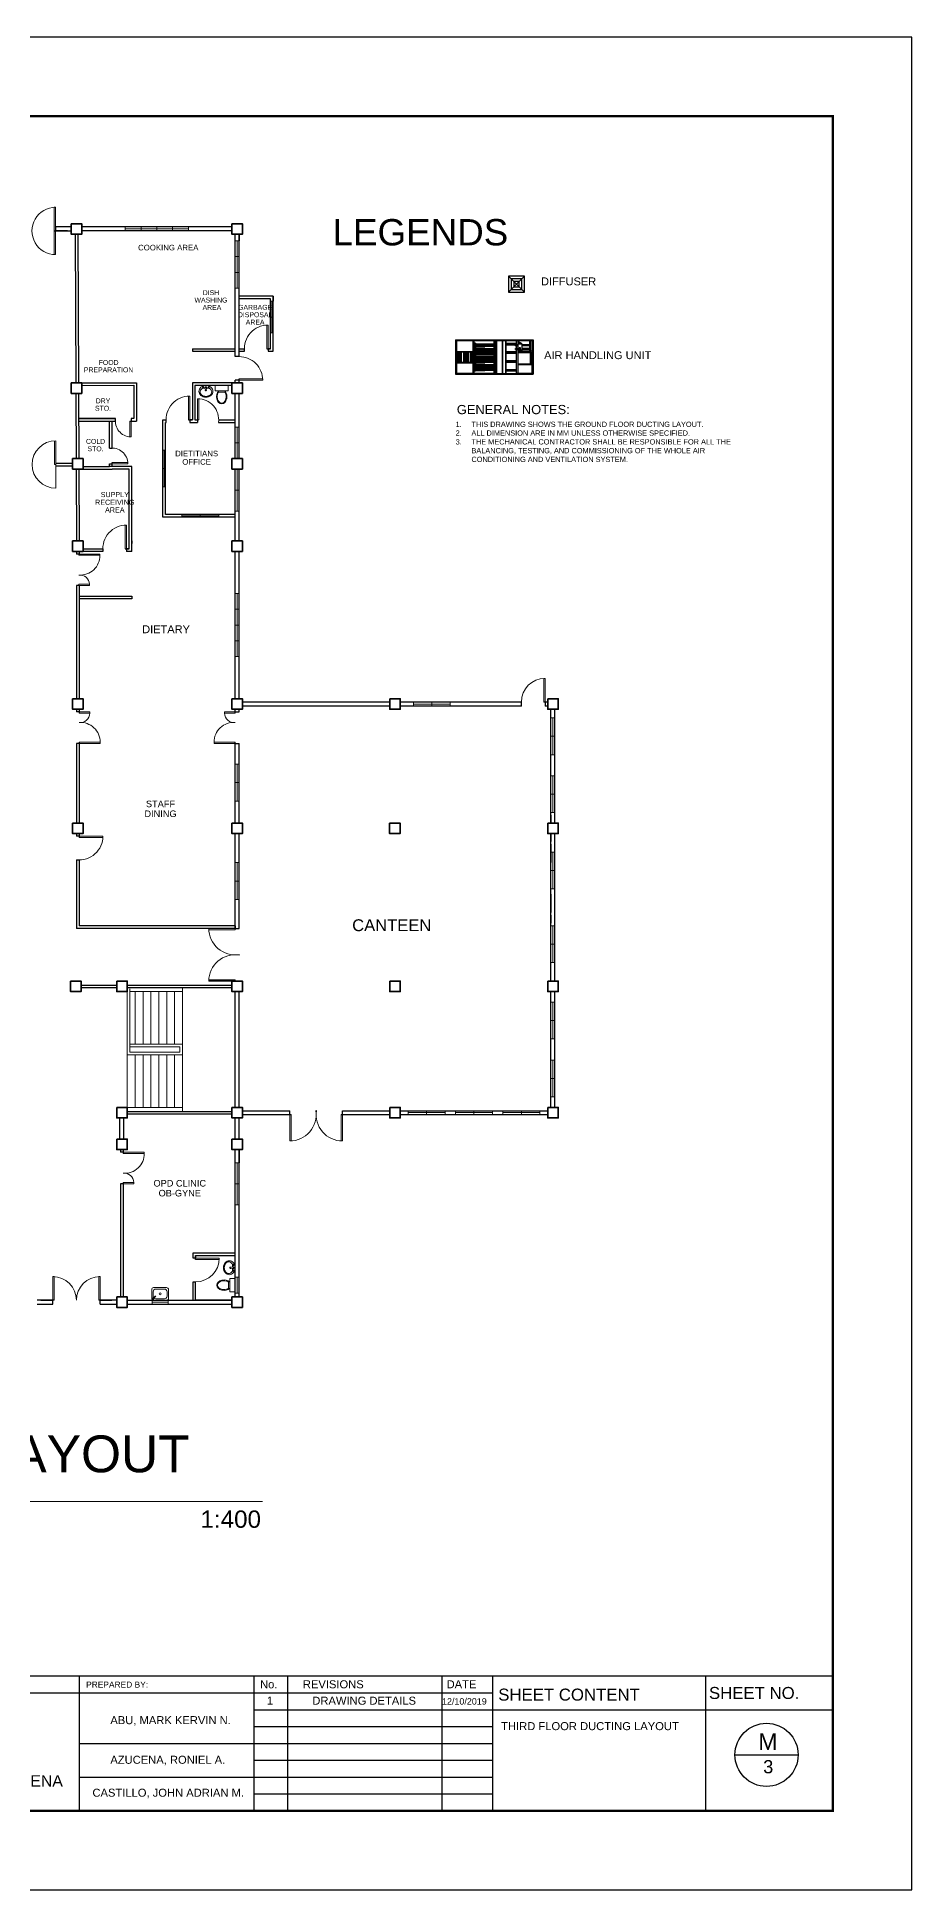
# Model space of a CAD drawing. Header units: millimetres. Extents: x 3 to 421, y 1 to 337.
# Drawn here: x 158.7 to 191.9, y 90.4 to 160.8 of the extents above; entities that cross this region are included whole.
import ezdxf

# ---------------------------------------------------------------- set-up
doc = ezdxf.new("R2010")
doc.units = ezdxf.units.MM
doc.header["$MEASUREMENT"] = 0
for name, color, linetype in [('.1', 1, 'Continuous'), ('diffuser', 7, 'Continuous'), ('EQP', 1, 'Continuous'), ('label', 7, 'Continuous'), ('Legends', 7, 'Continuous'), ('template', 7, 'Continuous')]:
    doc.layers.add(name, color=color, linetype=linetype)
doc.styles.add('arial', font='arial.ttf')
doc.styles.get("Standard").update_dxf_attribs({"font": 'arial.ttf'})
doc.styles.add('SWISSLT175', font='swissl.ttf', dxfattribs={"height": 0.175})

# ---------------------------------------------------------------- blocks, each defined once
blk = doc.blocks.new('AC-S-12')
at = {"layer": 'diffuser'}
for p, q in [((-0.15, 0.15), (0.15, -0.15)), ((0.15, 0.15), (-0.15, -0.15)), ((-0.15, 0.15), (-0.15, -0.15)), ((0.15, 0.15), (-0.15, 0.15)), ((-0.1, 0.1), (-0.1, -0.1)), ((0.1, 0.1), (-0.1, 0.1)), ((-0.05, 0.05), (-0.05, -0.05)), ((0.05, 0.05), (-0.05, 0.05)), ((0.05, -0.05), (0.05, 0.05)), ((0.1, -0.1), (0.1, 0.1)), ((0.15, -0.15), (0.15, 0.15)), ((-0.15, -0.15), (0.15, -0.15)), ((-0.1, -0.1), (0.1, -0.1)), ((-0.05, -0.05), (0.05, -0.05))]:
    blk.add_line(p, q, dxfattribs=at)
for points in [[(-0.358, 0.358, 0, 0.0447, 0), (-0.295, 0.295, 0, 0, 0), (-0.15, 0.15, 0, 0, 0)], [(0.358, 0.358, 0, 0.0447, 0), (0.295, 0.295, 0, 0, 0), (0.15, 0.15, 0, 0, 0)], [(-0.358, -0.358, 0, 0.0447, 0), (-0.295, -0.295, 0, 0, 0), (-0.15, -0.15, 0, 0, 0)], [(0.358, -0.358, 0, 0.0447, 0), (0.295, -0.295, 0, 0, 0), (0.15, -0.15, 0, 0, 0)]]:
    blk.add_lwpolyline(points, format="xyseb", dxfattribs=at)
blk = doc.blocks.new('fcu')
at = {"layer": 'diffuser', "color": 7, "xscale": 2.052644456280903, "yscale": 2.052644456280903, "zscale": 2.052644456280903}
blk.add_blockref('AC-S-12', (0, 0), dxfattribs=at)

msp = doc.modelspace()

# ---------------------------------------------------------------- hatches: boundary and pattern name
at = {"layer": 'EQP'}
for points in [[(177.29, 148.803), (176.982, 148.803), (176.982, 148.823), (177.29, 148.823)], [(177.499, 148.774), (177.499, 148.336), (177.472, 148.336), (177.472, 148.774)]]:
    msp.add_hatch(color=256, dxfattribs=at).paths.add_polyline_path(points)

# ---------------------------------------------------------------- linework, layer by layer
at = {"layer": '.1', "color": 0}
msp.add_line((191.938, 160.768), (92.663, 160.768), dxfattribs=at)
at = {"color": 8, "lineweight": 13}
for p, q in [((159.404, 154.304), (159.354, 154.304)), ((159.354, 154.304), (159.354, 153.404)), ((159.404, 153.404), (159.404, 154.304)), ((159.354, 153.404), (159.404, 153.404)), ((159.354, 152.503), (159.354, 153.403)), ((159.354, 153.403), (159.404, 153.403)), ((159.404, 153.453), (159.404, 153.354)), ((159.404, 153.403), (159.404, 152.503)), ((159.404, 153.354), (159.404, 152.504)), ((159.404, 152.503), (159.354, 152.503)), ((167.474, 149.828), (167.424, 149.828)), ((167.424, 149.828), (167.424, 148.928)), ((167.474, 148.928), (167.474, 149.828)), ((164.499, 147.128), (164.449, 147.128)), ((164.449, 147.128), (164.449, 146.228)), ((164.499, 146.228), (164.499, 147.128)), ((167.274, 147.778), (166.374, 147.778)), ((166.374, 147.728), (167.274, 147.728)), ((167.274, 147.728), (167.274, 147.778)), ((164.799, 146.228), (164.799, 147.028)), ((164.799, 147.028), (164.849, 147.028)), ((164.849, 147.028), (164.849, 146.228)), ((162.274, 146.178), (162.224, 146.178)), ((162.224, 145.578), (162.224, 146.178)), ((162.274, 146.178), (162.274, 145.578)), ((164.849, 146.228), (164.799, 146.228)), ((159.361, 144.529), (159.361, 145.429)), ((159.411, 145.429), (159.411, 144.529)), ((162.274, 145.578), (162.224, 145.578)), ((159.411, 144.529), (159.361, 144.529)), ((159.411, 144.479), (159.411, 144.579)), ((159.411, 144.529), (159.411, 143.629)), ((162.149, 144.603), (161.549, 144.603)), ((161.549, 144.553), (162.149, 144.553)), ((162.149, 144.553), (162.149, 144.603)), ((162.099, 142.228), (162.049, 142.228)), ((162.049, 142.228), (162.049, 141.328)), ((162.099, 141.328), (162.099, 142.228)), ((162.099, 141.328), (162.049, 141.328)), ((160.299, 140.33), (160.299, 140.328)), ((177.999, 136.403), (177.949, 136.403)), ((177.949, 136.403), (177.949, 135.503)), ((177.999, 135.503), (177.999, 136.403)), ((160.299, 130.405), (161.199, 130.405)), ((161.199, 130.355), (160.299, 130.355)), ((161.199, 130.405), (161.199, 130.355)), ((168.299, 119.828), (168.299, 118.828)), ((168.349, 118.828), (168.349, 119.828)), ((170.249, 118.828), (170.249, 119.828)), ((170.299, 119.828), (170.299, 118.828)), ((168.299, 118.828), (168.349, 118.828)), ((170.299, 118.828), (170.249, 118.828)), ((164.724, 114.376), (165.624, 114.376)), ((165.624, 114.326), (164.724, 114.326)), ((165.624, 114.376), (165.624, 114.326)), ((159.293, 112.776), (159.293, 113.676)), ((159.293, 113.676), (159.343, 113.676)), ((159.343, 113.676), (159.343, 112.776)), ((161.093, 113.676), (161.043, 113.676)), ((161.043, 113.676), (161.043, 112.776)), ((161.093, 112.776), (161.093, 113.676)), ((159.343, 112.776), (159.293, 112.776)), ((161.093, 112.776), (161.043, 112.776))]:
    msp.add_line(p, q, dxfattribs=at)
at = {"color": 8, "lineweight": 25}
for p, q in [((159.854, 153.553), (159.404, 153.553)), ((159.999, 153.553), (159.404, 153.553)), ((159.404, 153.553), (159.404, 153.403)), ((166.099, 153.553), (160.399, 153.553)), ((159.354, 153.403), (159.999, 153.403)), ((159.854, 153.403), (159.404, 153.403)), ((160.149, 153.278), (160.173, 147.628)), ((160.249, 153.279), (160.273, 147.628)), ((166.099, 153.403), (160.399, 153.403)), ((166.224, 148.628), (166.224, 153.278)), ((166.374, 148.628), (166.374, 153.278)), ((166.374, 153.278), (166.374, 153.028)), ((167.674, 150.928), (166.374, 150.928)), ((167.574, 150.828), (166.374, 150.828)), ((167.574, 148.928), (167.574, 150.828)), ((167.674, 148.828), (167.674, 150.928)), ((164.599, 148.928), (166.224, 148.928)), ((164.599, 148.928), (164.599, 148.829)), ((164.599, 148.829), (166.224, 148.828)), ((166.374, 148.628), (166.224, 148.628)), ((166.374, 148.928), (166.574, 148.928)), ((166.374, 148.828), (166.579, 148.828)), ((166.574, 148.828), (166.574, 148.928)), ((167.424, 148.928), (167.574, 148.928)), ((167.574, 148.928), (167.474, 148.928)), ((167.474, 148.928), (167.474, 148.828)), ((167.474, 148.828), (167.674, 148.828)), ((160.175, 147.228), (160.185, 144.753)), ((160.273, 147.628), (162.474, 147.637)), ((160.275, 147.228), (160.285, 144.753)), ((160.275, 147.228), (160.279, 146.278)), ((160.399, 147.529), (162.374, 147.538)), ((162.374, 147.538), (162.374, 146.278)), ((162.474, 147.637), (162.474, 146.178)), ((166.099, 147.628), (164.599, 147.628)), ((164.599, 147.628), (164.599, 146.228)), ((166.099, 147.528), (164.699, 147.528)), ((164.699, 147.528), (164.699, 146.228)), ((166.224, 147.628), (166.224, 147.728)), ((166.374, 147.728), (166.224, 147.728)), ((166.224, 144.753), (166.224, 147.228)), ((166.374, 147.628), (166.374, 147.778)), ((166.374, 144.753), (166.374, 147.228)), ((160.279, 146.278), (161.682, 146.278)), ((161.682, 146.278), (160.279, 146.278)), ((160.279, 146.178), (161.674, 146.178)), ((161.449, 145.153), (161.449, 146.178)), ((161.549, 145.153), (161.549, 146.178)), ((161.674, 146.178), (161.674, 146.278)), ((162.224, 146.178), (162.474, 146.178)), ((162.374, 146.278), (162.274, 146.278)), ((162.374, 146.278), (162.274, 146.278)), ((162.274, 146.278), (162.274, 146.178)), ((163.474, 142.528), (163.474, 146.228)), ((163.474, 146.228), (163.599, 146.228)), ((163.574, 142.628), (163.574, 146.128)), ((163.574, 146.128), (163.604, 146.128)), ((163.574, 146.128), (163.604, 146.128)), ((163.599, 146.128), (163.599, 146.228)), ((164.599, 146.228), (164.499, 146.228)), ((164.499, 146.228), (164.499, 146.128)), ((164.499, 146.128), (164.799, 146.128)), ((164.699, 146.228), (164.799, 146.228)), ((164.799, 146.228), (164.799, 146.128)), ((165.592, 146.128), (166.224, 146.128)), ((165.599, 146.228), (166.224, 146.228)), ((161.449, 145.153), (161.549, 145.153)), ((159.411, 144.579), (160.049, 144.579)), ((159.411, 144.479), (160.049, 144.479)), ((160.187, 144.353), (160.199, 141.628)), ((160.287, 144.353), (160.288, 144.203)), ((160.287, 144.353), (160.299, 141.629)), ((160.449, 144.453), (161.449, 144.453)), ((160.449, 144.353), (161.549, 144.353)), ((161.449, 144.453), (161.449, 144.553)), ((161.449, 144.453), (161.449, 144.553)), ((161.449, 144.553), (161.549, 144.553)), ((161.549, 144.453), (161.449, 144.453)), ((161.549, 144.453), (161.549, 144.603)), ((162.299, 144.453), (161.549, 144.453)), ((162.199, 144.353), (161.549, 144.353)), ((162.199, 141.328), (162.199, 144.353)), ((162.299, 141.228), (162.299, 144.453)), ((166.224, 141.628), (166.224, 144.353)), ((166.374, 141.628), (166.374, 144.353)), ((166.224, 142.528), (163.474, 142.528)), ((166.224, 142.628), (163.574, 142.628)), ((166.224, 141.628), (166.224, 142.578)), ((160.199, 141.228), (160.199, 141.128)), ((160.299, 141.128), (160.199, 141.128)), ((160.299, 141.228), (160.299, 141.128)), ((160.449, 141.328), (161.199, 141.328)), ((161.204, 141.228), (160.449, 141.228)), ((161.199, 141.328), (161.199, 141.228)), ((162.199, 141.328), (162.099, 141.328)), ((162.099, 141.328), (162.099, 141.228)), ((162.299, 141.228), (162.099, 141.228)), ((166.224, 135.628), (166.224, 141.228)), ((166.224, 141.078), (166.224, 141.228)), ((166.374, 135.628), (166.374, 141.228)), ((166.374, 141.128), (166.374, 141.228)), ((160.199, 139.928), (160.199, 135.628)), ((160.299, 139.928), (160.199, 139.928)), ((160.299, 139.928), (160.299, 135.628)), ((160.299, 139.529), (162.299, 139.529)), ((162.299, 139.429), (160.299, 139.429)), ((162.299, 139.529), (162.299, 139.429)), ((160.199, 135.228), (160.199, 135.128)), ((160.299, 135.228), (160.299, 135.078)), ((160.299, 135.228), (160.299, 135.128)), ((166.224, 135.078), (166.224, 135.228)), ((166.374, 135.128), (166.374, 135.228)), ((172.099, 135.503), (166.499, 135.503)), ((172.099, 135.353), (166.499, 135.353)), ((177.099, 135.503), (172.499, 135.503)), ((177.099, 135.353), (172.499, 135.353)), ((177.099, 135.353), (177.099, 135.503)), ((178.099, 135.503), (177.999, 135.503)), ((177.999, 135.503), (177.999, 135.353)), ((178.099, 135.353), (177.999, 135.353)), ((178.224, 130.903), (178.224, 135.228)), ((178.374, 130.903), (178.374, 135.228)), ((160.299, 135.128), (160.199, 135.128)), ((166.224, 135.128), (166.374, 135.128)), ((160.199, 133.928), (160.199, 130.905)), ((160.299, 133.928), (160.199, 133.928)), ((160.299, 133.978), (160.299, 130.905)), ((166.224, 130.903), (166.224, 133.978)), ((166.224, 133.928), (166.374, 133.928)), ((166.374, 130.903), (166.374, 133.928)), ((160.199, 130.505), (160.199, 130.405)), ((160.299, 130.405), (160.199, 130.405)), ((160.299, 130.505), (160.299, 130.405)), ((166.224, 126.903), (166.224, 130.503)), ((166.374, 126.903), (166.374, 130.503)), ((178.224, 124.903), (178.224, 130.503)), ((178.374, 124.903), (178.374, 130.503)), ((160.199, 129.51), (160.199, 126.903)), ((160.199, 129.505), (160.299, 129.505)), ((160.299, 129.505), (160.299, 127.003)), ((166.224, 127.003), (160.299, 127.003)), ((166.224, 126.903), (160.299, 126.903)), ((166.224, 126.903), (166.374, 126.903)), ((160.374, 124.753), (161.724, 124.753)), ((160.374, 124.653), (161.724, 124.653)), ((162.124, 124.753), (166.099, 124.753)), ((162.124, 124.653), (166.099, 124.653)), ((166.224, 120.103), (166.224, 124.503)), ((166.374, 120.103), (166.374, 124.503)), ((178.224, 120.103), (178.224, 124.503)), ((178.374, 120.103), (178.374, 124.503)), ((161.849, 118.901), (161.849, 119.703)), ((161.999, 118.901), (161.999, 119.703)), ((162.124, 119.953), (166.099, 119.953)), ((162.124, 119.853), (166.099, 119.853)), ((166.224, 118.901), (166.224, 119.703)), ((166.374, 118.901), (166.374, 119.703)), ((166.499, 119.978), (168.299, 119.978)), ((166.499, 119.828), (168.349, 119.828)), ((168.299, 119.828), (168.299, 119.978)), ((170.249, 119.828), (172.099, 119.828)), ((170.299, 119.978), (172.099, 119.978)), ((170.299, 119.828), (170.299, 119.978)), ((172.499, 119.978), (178.099, 119.978)), ((172.499, 119.828), (178.099, 119.828)), ((161.874, 118.501), (161.874, 118.401)), ((161.974, 118.401), (161.874, 118.401)), ((161.974, 118.501), (161.974, 118.351)), ((161.974, 118.501), (161.974, 118.401)), ((166.224, 112.901), (166.224, 118.501)), ((166.374, 112.901), (166.374, 118.501)), ((166.374, 118.501), (166.374, 118.001)), ((161.874, 117.201), (161.874, 112.901)), ((161.974, 117.201), (161.874, 117.201)), ((161.974, 117.251), (161.974, 112.901)), ((164.624, 114.376), (164.624, 114.576)), ((164.624, 114.576), (166.224, 114.576)), ((164.724, 114.376), (164.624, 114.376)), ((164.724, 114.326), (164.724, 114.476)), ((164.724, 114.476), (166.224, 114.476)), ((164.724, 114.476), (164.724, 114.376)), ((164.624, 112.776), (164.624, 113.476)), ((164.624, 113.476), (164.724, 113.476)), ((164.724, 112.776), (164.724, 113.476)), ((159.343, 112.776), (158.699, 112.776)), ((158.843, 112.776), (159.293, 112.776)), ((159.293, 112.626), (159.293, 112.776)), ((161.724, 112.776), (161.043, 112.776)), ((161.093, 112.776), (161.543, 112.776)), ((161.093, 112.626), (161.093, 112.776)), ((162.124, 112.776), (166.099, 112.776)), ((166.099, 112.776), (164.724, 112.776)), ((158.699, 112.626), (159.293, 112.626)), ((158.843, 112.626), (159.293, 112.626)), ((161.093, 112.626), (161.543, 112.626)), ((161.093, 112.626), (161.724, 112.626)), ((162.124, 112.626), (166.099, 112.626))]:
    msp.add_line(p, q, dxfattribs=at)
at = {"color": 8, "lineweight": 9}
for p, q in [((163.249, 153.553), (162.049, 153.553)), ((162.049, 153.553), (162.049, 153.403)), ((164.449, 153.478), (162.049, 153.478)), ((162.649, 153.553), (162.649, 153.403)), ((163.249, 153.553), (163.249, 153.403)), ((163.849, 153.403), (163.849, 153.553)), ((164.449, 153.403), (164.449, 153.553)), ((163.249, 153.403), (164.449, 153.403)), ((166.374, 153.028), (166.224, 153.028)), ((166.224, 153.028), (166.224, 152.428)), ((166.299, 151.228), (166.299, 153.028)), ((166.224, 152.428), (166.374, 152.428)), ((166.374, 152.428), (166.374, 151.828)), ((166.374, 151.828), (166.224, 151.828)), ((166.224, 151.828), (166.224, 151.228)), ((166.224, 151.228), (166.374, 151.228)), ((167.674, 150.728), (167.574, 150.728)), ((167.574, 150.728), (167.574, 149.528)), ((167.624, 150.728), (167.624, 149.528)), ((167.574, 150.128), (167.674, 150.128)), ((167.574, 149.528), (167.674, 149.528)), ((165.099, 147.331), (165.086, 147.452)), ((165.128, 147.331), (165.142, 147.452)), ((165.464, 147.528), (165.464, 147.328)), ((165.964, 147.528), (165.464, 147.528)), ((165.464, 147.328), (165.964, 147.328)), ((165.623, 147.278), (165.804, 147.278)), ((165.964, 147.328), (165.964, 147.528)), ((166.374, 145.953), (166.224, 145.953)), ((166.299, 145.953), (166.299, 144.753)), ((166.374, 144.753), (166.374, 145.953)), ((163.474, 144.378), (163.474, 145.078)), ((163.474, 145.078), (163.574, 145.078)), ((163.524, 145.078), (163.524, 143.678)), ((163.574, 145.078), (163.574, 143.678)), ((166.374, 145.353), (166.224, 145.353)), ((163.474, 144.378), (163.574, 144.378)), ((166.299, 144.353), (166.299, 142.753)), ((166.374, 144.353), (166.374, 142.753)), ((163.574, 143.678), (163.474, 143.678)), ((166.374, 143.553), (166.224, 143.553)), ((164.199, 142.528), (164.199, 142.628)), ((165.599, 142.578), (164.199, 142.578)), ((165.599, 142.528), (164.199, 142.528)), ((164.899, 142.628), (165.599, 142.628)), ((164.899, 142.628), (164.899, 142.528)), ((165.599, 142.628), (165.599, 142.528)), ((166.374, 142.753), (166.224, 142.753)), ((166.224, 138.428), (166.224, 139.628)), ((166.224, 139.628), (166.374, 139.628)), ((166.299, 139.628), (166.299, 137.228)), ((166.224, 139.028), (166.374, 139.028)), ((166.374, 138.428), (166.224, 138.428)), ((166.374, 138.428), (166.374, 137.228)), ((166.374, 137.828), (166.224, 137.828)), ((166.374, 137.228), (166.224, 137.228)), ((172.999, 135.503), (172.999, 135.353)), ((172.999, 135.428), (174.399, 135.428)), ((172.999, 135.353), (174.399, 135.353)), ((173.699, 135.353), (173.699, 135.503)), ((174.399, 135.353), (174.399, 135.503)), ((178.374, 134.903), (178.224, 134.903)), ((178.299, 133.503), (178.299, 134.903)), ((178.224, 134.203), (178.374, 134.203)), ((166.374, 133.141), (166.224, 133.141)), ((166.299, 131.741), (166.299, 133.141)), ((178.224, 133.503), (178.374, 133.503)), ((166.224, 132.441), (166.374, 132.441)), ((166.374, 132.403), (166.374, 132.103)), ((178.214, 132.403), (178.214, 132.103)), ((178.224, 132.703), (178.374, 132.703)), ((178.299, 132.703), (178.299, 131.303)), ((166.224, 131.741), (166.374, 131.741)), ((166.374, 132.003), (166.374, 131.303)), ((178.214, 132.003), (178.214, 131.303)), ((178.224, 132.003), (178.374, 132.003)), ((166.374, 131.203), (166.374, 130.903)), ((178.374, 131.303), (178.224, 131.303)), ((166.374, 130.503), (166.374, 130.203)), ((166.374, 130.103), (166.374, 129.403)), ((178.374, 129.803), (178.224, 129.803)), ((178.299, 128.403), (178.299, 129.803)), ((166.374, 129.403), (166.224, 129.403)), ((166.299, 128.003), (166.299, 129.403)), ((166.374, 129.303), (166.374, 129.003)), ((178.214, 129.303), (178.214, 129.003)), ((178.224, 129.103), (178.374, 129.103)), ((166.224, 128.703), (166.374, 128.703)), ((166.374, 128.603), (166.374, 128.303)), ((166.374, 128.203), (166.374, 127.503)), ((178.214, 128.603), (178.214, 128.303)), ((178.224, 128.403), (178.374, 128.403)), ((166.224, 128.003), (166.374, 128.003)), ((166.374, 127.403), (166.374, 127.103)), ((178.224, 127.003), (178.374, 127.003)), ((178.299, 127.003), (178.299, 125.603)), ((178.224, 126.303), (178.374, 126.303)), ((178.374, 125.603), (178.224, 125.603)), ((162.224, 124.503), (162.224, 124.603)), ((164.224, 124.628), (164.224, 124.503)), ((162.124, 122.103), (162.124, 124.503)), ((162.224, 122.203), (162.224, 124.503)), ((164.224, 124.503), (162.224, 124.503)), ((162.424, 124.503), (162.424, 122.503)), ((162.724, 124.503), (162.724, 122.503)), ((163.024, 124.503), (163.024, 122.503)), ((163.324, 124.503), (163.324, 122.503)), ((163.624, 124.503), (163.624, 122.503)), ((163.924, 124.503), (163.924, 122.503)), ((164.224, 124.503), (164.224, 122.503)), ((178.374, 124.103), (178.224, 124.103)), ((178.299, 122.703), (178.299, 124.103)), ((178.224, 123.403), (178.374, 123.403)), ((163.924, 122.503), (162.224, 122.503)), ((163.924, 122.503), (164.224, 122.503)), ((164.224, 122.403), (164.224, 122.503)), ((178.224, 122.703), (178.374, 122.703)), ((163.924, 122.103), (162.124, 122.103)), ((162.124, 122.103), (162.124, 120.103)), ((163.924, 122.403), (162.224, 122.403)), ((163.924, 122.203), (162.224, 122.203)), ((162.424, 122.103), (162.424, 120.103)), ((162.724, 122.103), (162.724, 120.103)), ((163.024, 122.103), (163.024, 120.103)), ((163.324, 122.103), (163.324, 120.103)), ((163.624, 122.103), (163.624, 120.103)), ((163.924, 122.403), (164.124, 122.403)), ((163.924, 122.203), (164.124, 122.203)), ((163.924, 122.103), (163.924, 120.103)), ((163.924, 122.103), (164.224, 122.103)), ((164.124, 122.203), (164.124, 122.403)), ((164.224, 122.203), (164.224, 122.403)), ((164.224, 122.103), (164.224, 122.203)), ((164.224, 122.103), (164.224, 120.103)), ((178.224, 121.903), (178.374, 121.903)), ((178.299, 121.903), (178.299, 120.503)), ((178.224, 121.203), (178.374, 121.203)), ((178.374, 120.503), (178.224, 120.503)), ((164.224, 120.103), (162.124, 120.103)), ((164.224, 119.978), (164.224, 120.103)), ((172.799, 119.828), (172.799, 119.978)), ((174.199, 119.903), (172.799, 119.903)), ((173.499, 119.978), (173.499, 119.828)), ((174.199, 119.978), (174.199, 119.828)), ((174.199, 119.978), (174.599, 119.978)), ((174.599, 119.828), (174.599, 119.978)), ((175.999, 119.903), (174.599, 119.903)), ((175.299, 119.978), (175.299, 119.828)), ((175.999, 119.978), (175.999, 119.828)), ((176.399, 119.828), (176.399, 119.978)), ((177.799, 119.903), (176.399, 119.903)), ((177.099, 119.978), (177.099, 119.828)), ((177.799, 119.978), (177.799, 119.828)), ((166.374, 118.001), (166.224, 118.001)), ((166.224, 118.001), (166.224, 117.201)), ((166.299, 116.401), (166.299, 118.001)), ((166.224, 117.201), (166.374, 117.201)), ((166.374, 117.201), (166.374, 116.401)), ((166.374, 116.401), (166.224, 116.401)), ((165.974, 113.441), (165.974, 113.26)), ((166.224, 113.601), (166.024, 113.601)), ((166.024, 113.601), (166.024, 113.101)), ((166.026, 114.026), (166.148, 114.04)), ((166.026, 113.997), (166.148, 113.984)), ((166.224, 113.051), (166.224, 113.651)), ((166.224, 113.651), (166.374, 113.651)), ((166.224, 113.101), (166.224, 113.601)), ((166.299, 113.651), (166.299, 113.051)), ((163.074, 112.626), (163.074, 112.776)), ((163.074, 112.776), (163.674, 112.776)), ((163.674, 112.701), (163.074, 112.701)), ((163.674, 112.776), (163.674, 112.626)), ((166.024, 113.101), (166.224, 113.101)), ((166.374, 113.051), (166.224, 113.051))]:
    msp.add_line(p, q, dxfattribs=at)
at = {"color": 8, "lineweight": -2}
for p, q in [((167.674, 150.928), (167.674, 150.728)), ((166.579, 148.828), (166.574, 148.828)), ((162.374, 147.637), (162.374, 147.637)), ((163.604, 146.128), (163.599, 146.128)), ((164.449, 146.228), (164.599, 146.228)), ((161.449, 145.295), (161.449, 145.303)), ((160.187, 144.353), (160.187, 144.253)), ((162.299, 141.629), (162.299, 141.529)), ((162.049, 141.328), (162.199, 141.328)), ((178.099, 135.503), (177.949, 135.503)), ((178.214, 131.203), (178.214, 130.903)), ((160.299, 130.505), (160.299, 130.355)), ((178.214, 130.503), (178.214, 130.203)), ((178.214, 130.103), (178.214, 129.403)), ((160.199, 129.51), (160.199, 129.505)), ((178.214, 128.203), (178.214, 127.503)), ((160.299, 126.903), (160.199, 126.903)), ((166.224, 126.903), (165.224, 126.903)), ((166.224, 127.003), (166.224, 126.903)), ((178.214, 127.403), (178.214, 127.103)), ((166.224, 124.903), (165.224, 124.903)), ((169.287, 119.978), (169.31, 119.978)), ((169.31, 119.978), (169.287, 119.978)), ((166.374, 112.901), (166.374, 113.051))]:
    msp.add_line(p, q, dxfattribs=at)
at = {"color": 8, "lineweight": 9, "ltscale": 0.4}
for p, q in [((163.054, 112.851), (163.054, 113.181)), ((163.101, 112.835), (163.192, 112.926)), ((163.109, 112.931), (163.109, 113.101)), ((163.113, 112.823), (163.204, 112.914)), ((163.129, 113.256), (163.619, 113.256)), ((163.619, 112.776), (163.129, 112.776)), ((163.209, 113.201), (163.539, 113.201)), ((163.539, 112.831), (163.209, 112.831)), ((163.639, 113.101), (163.639, 112.931)), ((163.694, 113.181), (163.694, 112.851))]:
    msp.add_line(p, q, dxfattribs=at)
at = {"color": 0, "linetype": 'ByBlock', "lineweight": 9}
msp.add_line((167.264, 105.13), (129.294, 105.13), dxfattribs=at)
at = {"color": 8, "lineweight": 35}
for points in [[(159.999, 153.678), (160.399, 153.678), (160.399, 153.278), (159.999, 153.278)], [(166.099, 153.678), (166.499, 153.678), (166.499, 153.278), (166.099, 153.278)], [(159.999, 147.628), (160.399, 147.628), (160.399, 147.228), (159.999, 147.228)], [(166.099, 147.628), (166.499, 147.628), (166.499, 147.228), (166.099, 147.228)], [(160.049, 144.753), (160.449, 144.753), (160.449, 144.353), (160.049, 144.353)], [(166.099, 144.753), (166.499, 144.753), (166.499, 144.353), (166.099, 144.353)], [(160.049, 141.628), (160.449, 141.628), (160.449, 141.228), (160.049, 141.228)], [(166.099, 141.628), (166.499, 141.628), (166.499, 141.228), (166.099, 141.228)], [(160.049, 135.628), (160.449, 135.628), (160.449, 135.228), (160.049, 135.228)], [(166.099, 135.628), (166.499, 135.628), (166.499, 135.228), (166.099, 135.228)], [(172.099, 135.628), (172.499, 135.628), (172.499, 135.228), (172.099, 135.228)], [(178.099, 135.628), (178.499, 135.628), (178.499, 135.228), (178.099, 135.228)], [(160.049, 130.905), (160.449, 130.905), (160.449, 130.505), (160.049, 130.505)], [(166.099, 130.903), (166.499, 130.903), (166.499, 130.503), (166.099, 130.503)], [(172.094, 130.903), (172.494, 130.903), (172.494, 130.503), (172.094, 130.503)], [(178.099, 130.903), (178.499, 130.903), (178.499, 130.503), (178.099, 130.503)], [(159.974, 124.903), (160.374, 124.903), (160.374, 124.503), (159.974, 124.503)], [(161.724, 124.903), (162.124, 124.903), (162.124, 124.503), (161.724, 124.503)], [(166.099, 124.903), (166.499, 124.903), (166.499, 124.503), (166.099, 124.503)], [(172.099, 124.903), (172.499, 124.903), (172.499, 124.503), (172.099, 124.503)], [(178.099, 124.903), (178.499, 124.903), (178.499, 124.503), (178.099, 124.503)], [(161.724, 120.103), (162.124, 120.103), (162.124, 119.703), (161.724, 119.703)], [(166.099, 120.103), (166.499, 120.103), (166.499, 119.703), (166.099, 119.703)], [(172.099, 120.103), (172.499, 120.103), (172.499, 119.703), (172.099, 119.703)], [(178.099, 120.103), (178.499, 120.103), (178.499, 119.703), (178.099, 119.703)], [(161.724, 118.901), (162.124, 118.901), (162.124, 118.501), (161.724, 118.501)], [(166.099, 118.901), (166.499, 118.901), (166.499, 118.501), (166.099, 118.501)], [(161.724, 112.901), (162.124, 112.901), (162.124, 112.501), (161.724, 112.501)], [(166.099, 112.901), (166.499, 112.901), (166.499, 112.501), (166.099, 112.501)]]:
    msp.add_lwpolyline(points, close=True, dxfattribs=at)
at = {"color": 8, "lineweight": 9}
for points in [[(162.049, 153.553), (164.449, 153.553), (164.449, 153.403), (162.049, 153.403)], [(166.224, 153.028), (166.374, 153.028), (166.374, 151.228), (166.224, 151.228)], [(167.574, 150.728), (167.674, 150.728), (167.674, 149.528), (167.574, 149.528)], [(166.224, 145.953), (166.374, 145.953), (166.374, 144.754), (166.224, 144.754)], [(163.474, 145.078), (163.574, 145.078), (163.574, 143.678), (163.474, 143.678)], [(166.224, 144.353), (166.374, 144.353), (166.374, 142.753), (166.224, 142.753)], [(164.199, 142.628), (165.599, 142.628), (165.599, 142.528), (164.199, 142.528)], [(166.224, 139.628), (166.374, 139.628), (166.374, 137.228), (166.224, 137.228)], [(172.999, 135.503), (174.399, 135.503), (174.399, 135.353), (172.999, 135.353)], [(178.224, 134.903), (178.374, 134.903), (178.374, 133.503), (178.224, 133.503)], [(166.224, 133.141), (166.374, 133.141), (166.374, 131.741), (166.224, 131.741)], [(178.224, 132.703), (178.374, 132.703), (178.374, 131.303), (178.224, 131.303)], [(178.214, 129.803), (178.374, 129.803), (178.374, 128.403), (178.214, 128.403)], [(166.224, 129.403), (166.374, 129.403), (166.374, 128.003), (166.224, 128.003)], [(178.224, 127.003), (178.374, 127.003), (178.374, 125.603), (178.224, 125.603)], [(178.224, 124.103), (178.374, 124.103), (178.374, 122.703), (178.224, 122.703)], [(178.224, 121.903), (178.374, 121.903), (178.374, 120.503), (178.224, 120.503)], [(172.799, 119.978), (174.199, 119.978), (174.199, 119.828), (172.799, 119.828)], [(174.599, 119.978), (175.999, 119.978), (175.999, 119.828), (174.599, 119.828)], [(176.399, 119.978), (177.799, 119.978), (177.799, 119.828), (176.399, 119.828)], [(166.224, 118.001), (166.374, 118.001), (166.374, 116.401), (166.224, 116.401)], [(166.224, 113.651), (166.374, 113.651), (166.374, 113.051), (166.224, 113.051)], [(163.074, 112.776), (163.674, 112.776), (163.674, 112.626), (163.074, 112.626)]]:
    msp.add_lwpolyline(points, close=True, dxfattribs=at)
msp.add_lwpolyline([(164.849, 147.307, 0.11576), (164.868, 147.225, 0.104047), (164.926, 147.151, 0.090875), (165.01, 147.104, 0.083344), (165.114, 147.086, 0.083344), (165.217, 147.104, 0.090875), (165.301, 147.151, 0.104047), (165.359, 147.225, 0.11576), (165.379, 147.307, 0.11576), (165.359, 147.39, 0.104047), (165.301, 147.464, 0.090875), (165.217, 147.511, 0.083344), (165.114, 147.528, 0.083344), (165.01, 147.511, 0.090875), (164.926, 147.464, 0.104047), (164.868, 147.39, 0.11576)], format="xyb", close=True, dxfattribs=at)
for points in [[(164.891, 147.286, 0.124838), (164.907, 147.224, 0.105788), (164.956, 147.166, 0.086697), (165.026, 147.13, 0.076776), (165.114, 147.116, 0.076776), (165.201, 147.13, 0.086697), (165.271, 147.166, 0.105788), (165.32, 147.224, 0.124838), (165.336, 147.286, 0.124838), (165.32, 147.349, 0.105788), (165.271, 147.407, 0.040067), (165.24, 147.426), (165.138, 147.426, 0.040067)], [(165.089, 147.426), (164.987, 147.426, 0.040067), (164.956, 147.407, 0.105788), (164.907, 147.349, 0.124838), (164.891, 147.286, 0.124838)], [(165.982, 114.234, 0.124838), (165.919, 114.219, 0.105788), (165.862, 114.169, 0.086697), (165.825, 114.1, 0.076776), (165.812, 114.012, 0.076776), (165.825, 113.924, 0.086697), (165.862, 113.855, 0.105788), (165.919, 113.805, 0.124838), (165.982, 113.789, 0.124838), (166.044, 113.805, 0.105788), (166.102, 113.855, 0.040067), (166.122, 113.885), (166.122, 113.988, 0.040067)], [(166.122, 114.036), (166.122, 114.139, 0.040067), (166.102, 114.169, 0.105788), (166.044, 114.219, 0.124838), (165.982, 114.234, 0.124838)]]:
    msp.add_lwpolyline(points, format="xyb", dxfattribs=at)
at = {"color": 8, "lineweight": 13, "ltscale": 0.03}
for points in [[(160.287, 141.078), (160.287, 141.128), (161.087, 141.128), (161.087, 141.078)], [(160.287, 139.928), (160.287, 139.978), (160.687, 139.978), (160.687, 139.928)], [(160.299, 135.128), (160.299, 135.078), (160.699, 135.078), (160.699, 135.128)], [(166.224, 135.128), (166.224, 135.078), (165.824, 135.078), (165.824, 135.128)], [(160.299, 133.978), (160.299, 133.928), (161.099, 133.928), (161.099, 133.978)], [(166.224, 133.978), (166.224, 133.928), (165.424, 133.928), (165.424, 133.978)], [(161.974, 118.351), (161.974, 118.401), (162.774, 118.401), (162.774, 118.351)], [(161.974, 117.201), (161.974, 117.251), (162.374, 117.251), (162.374, 117.201)]]:
    msp.add_lwpolyline(points, close=True, dxfattribs=at)
at = {"color": 8, "lineweight": 13}
msp.add_lwpolyline([(166.224, 124.903), (166.224, 124.953), (165.224, 124.953), (165.224, 124.903, -0.459034), (166.374, 125.891), (166.374, 125.914), (166.374, 125.891), (166.374, 125.914, -0.459034), (165.224, 126.903), (165.224, 126.853), (166.224, 126.853), (166.224, 126.903)], format="xyb", dxfattribs=at)
at = {"color": 8, "lineweight": 9}
for centre, radius in [((165.012, 147.455), 0.0255), ((165.114, 147.462), 0.0095), ((165.215, 147.455), 0.0255), ((166.151, 114.114), 0.0255), ((166.151, 113.91), 0.0255), ((166.157, 114.012), 0.0095)]:
    msp.add_circle(centre, radius, dxfattribs=at)
at = {"color": 8, "lineweight": 9, "ltscale": 0.4}
msp.add_circle((163.374, 113.016), 0.0375, dxfattribs=at)
at = {"color": 8, "lineweight": 13}
for centre, radius, start, end in [((159.404, 153.404), 0.9, 90, 270.00087), ((167.474, 148.928), 0.9, 90, 186.37937), ((166.374, 147.728), 0.9, 0, 90.00002), ((164.499, 146.228), 0.9, 90, 186.37937), ((164.799, 146.228), 0.8, 352.81924, 90), ((162.274, 146.178), 0.601, 170.41433, 267.61406), ((159.411, 144.529), 0.9, 90, 270), ((161.549, 144.553), 0.6, 0, 99.59407), ((162.099, 141.328), 0.9, 90, 186.37937), ((177.999, 135.503), 0.9, 90, 180), ((160.299, 130.405), 0.9, 263.62063, 0), ((168.299, 119.828), 1, 270, 8.62693), ((170.299, 119.828), 1, 171.37307, 270), ((164.724, 114.376), 0.9, 270, 0), ((159.293, 112.776), 0.9, 0, 90), ((161.093, 112.776), 0.9, 90, 180)]:
    msp.add_arc(centre, radius, start, end, dxfattribs=at)
at = {"color": 8, "lineweight": 9}
for centre, radius, start, end in [((165.114, 147.455), 0.028, 353.75449, 186.24551), ((165.114, 147.354), 0.025, 138.79782, 233.69319), ((165.114, 147.424), 0.0948, 261.20259, 278.79741), ((165.114, 147.354), 0.025, 251.37929, 288.62071), ((165.114, 147.354), 0.025, 306.30681, 41.20218), ((165.623, 147.228), 0.05, 90, 151.84994), ((165.804, 147.228), 0.05, 28.00836, 90), ((166.099, 114.012), 0.317, 160.94312, 180), ((166.052, 114.028), 0.267, 140.17317, 160.94312), ((166.022, 114.053), 0.228, 116.41274, 140.17317), ((166.003, 114.092), 0.185, 90, 116.41274), ((166.003, 114.092), 0.185, 63.58726, 90), ((165.984, 114.053), 0.228, 39.82683, 63.58726), ((165.954, 114.028), 0.267, 19.05688, 39.82683), ((165.907, 114.012), 0.317, 0, 19.05688), ((166.099, 114.012), 0.317, 180, 199.05688), ((166.052, 113.996), 0.267, 199.05688, 219.82683), ((166.022, 113.971), 0.228, 219.82683, 243.58726), ((166.003, 113.932), 0.185, 243.58726, 270), ((165.924, 113.441), 0.05, 0, 61.84994), ((166.003, 113.932), 0.185, 270, 296.41274), ((166.049, 114.012), 0.025, 161.37929, 198.62071), ((166.12, 114.012), 0.0948, 171.20259, 188.79741), ((166.049, 114.012), 0.025, 48.79782, 143.69319), ((166.049, 114.012), 0.025, 216.30681, 311.20218), ((165.984, 113.971), 0.228, 296.41274, 320.17317), ((166.151, 114.012), 0.028, 263.75449, 96.24551), ((165.954, 113.996), 0.267, 320.17317, 340.94312), ((165.907, 114.012), 0.317, 340.94312, 0), ((165.924, 113.26), 0.05, 298.00836, 360)]:
    msp.add_arc(centre, radius, start, end, dxfattribs=at)
at = {"color": 8, "lineweight": 13, "ltscale": 0.03}
for centre, radius, start, end in [((160.336, 141.078), 0.752, 266.30478, 0), ((160.334, 139.978), 0.353, 0, 97.62815), ((160.346, 135.078), 0.353, 262.37185, 0), ((160.347, 133.978), 0.752, 0, 93.69522), ((166.175, 133.978), 0.752, 86.30478, 180), ((166.177, 135.078), 0.353, 180, 277.62815), ((162.022, 118.351), 0.752, 266.30478, 0), ((162.021, 117.251), 0.353, 0, 97.62815)]:
    msp.add_arc(centre, radius, start, end, dxfattribs=at)
at = {"color": 8, "lineweight": 9, "ltscale": 0.4}
for centre, radius, start, end in [((163.129, 113.181), 0.075, 90, 180), ((163.129, 112.851), 0.075, 180, 270), ((163.107, 112.829), 0.0217, 68.75652, 21.24348), ((163.107, 112.829), 0.0145, 82.04989, 7.95011), ((163.107, 112.829), 0.00874, 135, 315), ((163.209, 113.101), 0.1, 90, 180), ((163.209, 112.931), 0.1, 180, 219.98678), ((163.209, 112.931), 0.1, 230.01322, 270), ((163.198, 112.92), 0.00874, 315, 135), ((163.539, 113.101), 0.1, 0, 90), ((163.539, 112.931), 0.1, 270, 0), ((163.619, 113.181), 0.075, 0, 90), ((163.619, 112.851), 0.075, 270, 0)]:
    msp.add_arc(centre, radius, start, end, dxfattribs=at)
at = {"color": 8, "lineweight": 20}
msp.add_ellipse((165.714, 147.103), major_axis=(0, 0.275), ratio=0.727273, start_param=0.612555, end_param=5.670631, dxfattribs=at)
at = {"color": 8, "lineweight": 9}
msp.add_ellipse((165.799, 113.351), major_axis=(0.275, 0), ratio=0.727273, start_param=0.612555, end_param=5.670631, dxfattribs=at)
at = {"color": 8, "lineweight": 20}
msp.add_open_spline([(165.579, 147.252), (165.57, 147.236), (165.563, 147.218), (165.536, 147.126), (165.541, 147.039), (165.599, 146.908), (165.649, 146.866), (165.747, 146.853), (165.799, 146.879), (165.873, 146.99), (165.891, 147.074), (165.875, 147.187), (165.864, 147.222), (165.848, 147.252)], degree=3, knots=[0.937253, 0.937253, 0.937253, 0.937253, 1.185372, 1.185372, 2.113864, 2.113864, 3.042356, 3.042356, 3.970847, 3.970847, 4.899339, 4.899339, 5.346062, 5.346062, 5.346062, 5.346062], dxfattribs=at)
at = {"color": 8, "lineweight": 9}
msp.add_open_spline([(165.947, 113.485), (165.931, 113.494), (165.913, 113.501), (165.822, 113.528), (165.734, 113.523), (165.603, 113.465), (165.562, 113.415), (165.548, 113.317), (165.574, 113.265), (165.685, 113.191), (165.769, 113.173), (165.883, 113.189), (165.918, 113.2), (165.947, 113.216)], degree=3, knots=[0.937253, 0.937253, 0.937253, 0.937253, 1.185372, 1.185372, 2.113864, 2.113864, 3.042356, 3.042356, 3.970847, 3.970847, 4.899339, 4.899339, 5.346062, 5.346062, 5.346062, 5.346062], dxfattribs=at)
at = {"layer": 'EQP'}
for p, q in [((174.592, 149.259), (174.592, 147.959)), ((174.592, 149.259), (177.542, 149.259)), ((177.542, 149.259), (177.542, 147.959)), ((174.601, 148.826), (174.601, 148.392)), ((174.601, 148.826), (175.245, 148.826)), ((174.601, 148.807), (175.245, 148.807)), ((174.62, 149.234), (174.62, 148.826)), ((174.62, 149.234), (177.519, 149.234)), ((174.62, 148.807), (174.62, 148.411)), ((174.627, 148.807), (174.627, 148.411)), ((174.629, 149.228), (174.629, 148.826)), ((176.072, 149.228), (174.629, 149.228)), ((174.667, 148.807), (174.667, 148.411)), ((174.674, 148.807), (174.674, 148.411)), ((174.714, 148.807), (174.714, 148.411)), ((174.721, 148.807), (174.721, 148.411)), ((174.761, 148.807), (174.761, 148.411)), ((174.768, 148.807), (174.768, 148.411)), ((174.808, 148.807), (174.808, 148.411)), ((174.815, 148.807), (174.815, 148.411)), ((174.895, 148.807), (174.895, 148.411)), ((174.902, 148.807), (174.902, 148.411)), ((174.942, 148.807), (174.942, 148.411)), ((174.949, 148.807), (174.949, 148.411)), ((174.989, 148.807), (174.989, 148.411)), ((174.996, 148.807), (174.996, 148.411)), ((175.036, 148.807), (175.036, 148.411)), ((175.043, 148.807), (175.043, 148.411)), ((175.089, 148.807), (175.089, 148.411)), ((175.096, 148.807), (175.096, 148.411)), ((175.17, 148.807), (175.17, 148.411)), ((175.177, 148.807), (175.177, 148.411)), ((175.222, 148.807), (175.222, 148.411)), ((175.229, 148.807), (175.229, 148.411)), ((175.245, 148.826), (175.245, 148.392)), ((175.269, 147.986), (175.269, 149.228)), ((175.305, 147.986), (175.305, 149.228)), ((175.353, 149.142), (175.305, 149.142)), ((175.353, 148.978), (175.305, 148.978)), ((175.353, 148.675), (175.305, 148.675)), ((175.318, 149.142), (175.318, 148.076)), ((175.338, 149.142), (175.338, 148.076)), ((175.353, 149.142), (175.353, 148.076)), ((175.353, 149.131), (176.071, 149.109)), ((175.353, 149.086), (176.071, 149.109)), ((175.353, 149.086), (176.071, 149.064)), ((175.353, 149.041), (176.071, 149.064)), ((175.353, 149.041), (176.071, 149.019)), ((175.353, 148.996), (176.071, 149.019)), ((175.353, 148.959), (176.071, 148.936)), ((175.353, 148.914), (176.071, 148.936)), ((175.353, 148.914), (176.071, 148.891)), ((175.353, 148.869), (176.071, 148.891)), ((175.353, 148.869), (176.071, 148.846)), ((175.353, 148.824), (176.071, 148.846)), ((175.353, 148.824), (176.071, 148.801)), ((175.353, 148.779), (176.071, 148.801)), ((175.353, 148.779), (176.071, 148.756)), ((175.353, 148.734), (176.071, 148.756)), ((175.353, 148.734), (176.071, 148.712)), ((175.353, 148.689), (176.071, 148.712)), ((175.353, 148.663), (176.071, 148.64)), ((175.353, 148.618), (176.071, 148.64)), ((175.353, 148.618), (176.071, 148.595)), ((175.353, 148.573), (176.071, 148.595)), ((175.353, 148.573), (176.071, 148.55)), ((175.353, 148.528), (176.071, 148.55)), ((176.071, 147.986), (176.071, 149.228)), ((176.096, 147.98), (176.096, 149.234)), ((176.099, 147.98), (176.099, 149.234)), ((176.16, 147.98), (176.16, 149.228)), ((176.162, 147.98), (176.162, 149.228)), ((176.17, 147.98), (176.17, 149.234)), ((176.384, 147.98), (176.384, 149.228)), ((176.387, 147.98), (176.387, 149.228)), ((176.395, 147.98), (176.395, 149.234)), ((176.507, 147.98), (176.507, 149.234)), ((176.516, 147.98), (176.516, 149.234)), ((176.516, 149.139), (176.91, 149.139)), ((176.516, 149.131), (176.91, 149.131)), ((176.516, 149.085), (176.91, 149.085)), ((176.516, 149.078), (176.91, 149.078)), ((176.516, 148.817), (176.91, 148.817)), ((176.516, 148.81), (176.91, 148.81)), ((176.516, 148.763), (176.91, 148.763)), ((176.516, 148.756), (176.91, 148.756)), ((176.964, 149.071), (176.871, 149.071)), ((176.871, 149.032), (176.871, 149.071)), ((176.871, 149.053), (176.964, 149.053)), ((176.871, 149.051), (176.964, 149.051)), ((176.871, 149.032), (176.964, 149.032)), ((176.964, 148.932), (176.871, 148.932)), ((176.871, 148.893), (176.871, 148.932)), ((176.871, 148.913), (176.964, 148.913)), ((176.871, 148.911), (176.964, 148.911)), ((176.871, 148.893), (176.964, 148.893)), ((176.91, 149.071), (176.91, 149.228)), ((176.91, 148.932), (176.91, 149.032)), ((176.91, 147.986), (176.91, 148.893)), ((176.918, 149.071), (176.918, 149.234)), ((177.511, 149.228), (176.918, 149.228)), ((176.918, 148.932), (176.918, 149.032)), ((176.918, 147.98), (176.918, 148.893)), ((176.964, 149.228), (176.964, 147.988)), ((177.117, 149.095), (176.964, 149.095)), ((177.117, 149.095), (176.964, 149.095)), ((177.117, 148.878), (176.964, 148.878)), ((177.117, 148.878), (176.964, 148.878)), ((177.447, 148.794), (176.964, 148.794)), ((177.511, 148.774), (176.964, 148.774)), ((176.982, 149.228), (176.982, 149.134)), ((176.982, 148.794), (176.982, 148.866)), ((176.991, 149.228), (176.991, 149.14)), ((176.991, 148.794), (176.991, 148.862)), ((176.994, 149.228), (176.994, 149.142)), ((176.994, 148.794), (176.994, 148.861)), ((177.001, 149.228), (177.001, 149.144)), ((177.001, 148.794), (177.001, 148.86)), ((177.069, 149.147), (177.011, 149.147)), ((177.069, 149.147), (177.011, 149.147)), ((177.069, 148.858), (177.011, 148.858)), ((177.069, 148.858), (177.011, 148.858)), ((177.033, 148.823), (177.033, 148.858)), ((177.048, 148.823), (177.048, 148.858)), ((177.416, 148.832), (177.048, 148.832)), ((177.117, 149.112), (177.117, 148.878)), ((177.117, 149.095), (177.117, 148.878)), ((177.447, 149.071), (177.117, 149.071)), ((177.117, 149.053), (177.447, 149.053)), ((177.117, 149.051), (177.447, 149.051)), ((177.447, 149.032), (177.117, 149.032)), ((177.447, 148.932), (177.117, 148.932)), ((177.117, 148.913), (177.447, 148.913)), ((177.117, 148.911), (177.447, 148.911)), ((177.447, 148.893), (177.117, 148.893)), ((177.416, 149.071), (177.416, 149.228)), ((177.416, 148.932), (177.416, 149.032)), ((177.416, 148.794), (177.416, 148.893)), ((177.432, 149.071), (177.432, 149.228)), ((177.432, 148.932), (177.432, 149.032)), ((177.432, 148.794), (177.432, 148.893)), ((177.435, 149.071), (177.435, 149.228)), ((177.435, 148.932), (177.435, 149.032)), ((177.435, 148.794), (177.435, 148.893)), ((177.447, 148.336), (177.447, 149.228)), ((177.511, 148.832), (177.447, 148.832)), ((177.511, 148.774), (177.511, 149.228)), ((177.519, 149.234), (177.519, 147.98)), ((174.592, 147.959), (177.542, 147.959)), ((174.601, 148.411), (175.245, 148.411)), ((174.601, 148.392), (175.245, 148.392)), ((174.62, 148.392), (174.62, 147.98)), ((174.62, 147.98), (177.519, 147.98)), ((174.629, 148.392), (174.629, 147.986)), ((176.072, 147.986), (174.629, 147.986)), ((175.353, 148.372), (175.305, 148.372)), ((175.353, 148.076), (175.305, 148.076)), ((175.353, 148.528), (176.071, 148.505)), ((175.353, 148.483), (176.071, 148.505)), ((175.353, 148.483), (176.071, 148.46)), ((175.353, 148.438), (176.071, 148.46)), ((175.353, 148.438), (176.071, 148.415)), ((175.353, 148.393), (176.071, 148.415)), ((175.353, 148.355), (176.071, 148.332)), ((175.353, 148.31), (176.071, 148.332)), ((175.353, 148.31), (176.071, 148.287)), ((175.353, 148.265), (176.071, 148.287)), ((175.353, 148.265), (176.071, 148.243)), ((175.353, 148.22), (176.071, 148.243)), ((175.353, 148.22), (176.071, 148.198)), ((175.353, 148.175), (176.071, 148.198)), ((175.353, 148.175), (176.071, 148.153)), ((175.353, 148.13), (176.071, 148.153)), ((175.353, 148.13), (176.071, 148.108)), ((175.353, 148.085), (176.071, 148.108)), ((176.516, 148.478), (176.91, 148.478)), ((176.516, 148.471), (176.91, 148.471)), ((176.516, 148.424), (176.91, 148.424)), ((176.516, 148.417), (176.91, 148.417)), ((176.516, 148.142), (176.91, 148.142)), ((176.516, 148.135), (176.91, 148.135)), ((176.516, 148.088), (176.91, 148.088)), ((176.516, 148.081), (176.91, 148.081)), ((177.511, 147.988), (176.918, 147.988)), ((177.511, 148.336), (176.964, 148.336)), ((177.511, 148.311), (176.964, 148.311)), ((177.511, 147.988), (177.511, 148.336))]:
    msp.add_line(p, q, dxfattribs=at)
for points in [[(177.29, 148.803), (176.982, 148.803), (176.982, 148.823), (177.29, 148.823)], [(177.014, 148.904), (177.066, 148.904), (177.066, 148.959), (177.014, 148.959)], [(177.499, 148.774), (177.499, 148.336), (177.472, 148.336), (177.472, 148.774)]]:
    msp.add_lwpolyline(points, close=True, dxfattribs=at)
for centre, radius, start, end in [((177.024, 149.08), 0.0687, 100.9408, 151.83738), ((177.016, 148.937), 0.0791, 228.17746, 266.19323), ((177.056, 149.08), 0.0687, 28.16262, 79.0592), ((177.061, 148.946), 0.0881, 275.80733, 309.82198)]:
    msp.add_arc(centre, radius, start, end, dxfattribs=at)
at = {"layer": 'template'}
for p, q in [((191.938, 90.372), (191.938, 160.768)), ((98.679, 98.501), (188.93, 98.501)), ((114.526, 97.861), (171.096, 97.861)), ((160.304, 98.501), (160.304, 93.381)), ((166.934, 98.501), (166.934, 93.381)), ((168.214, 98.501), (168.214, 93.381)), ((169.338, 97.861), (175.999, 97.861)), ((174.078, 98.501), (174.078, 93.381)), ((175.999, 98.501), (175.999, 93.381)), ((184.093, 98.501), (184.093, 93.381)), ((166.934, 97.221), (177.694, 97.221)), ((174.333, 97.221), (188.93, 97.221)), ((166.934, 96.581), (175.999, 96.581)), ((160.304, 95.941), (171.096, 95.941)), ((169.338, 95.941), (175.999, 95.941)), ((166.934, 95.301), (175.999, 95.301)), ((185.214, 95.505), (187.614, 95.505)), ((160.304, 94.661), (171.096, 94.661)), ((169.338, 94.661), (175.999, 94.661)), ((166.934, 94.021), (175.999, 94.021)), ((92.663, 90.372), (191.938, 90.372))]:
    msp.add_line(p, q, dxfattribs=at)
at = {"layer": 'template', "linetype": 'Continuous', "const_width": 0.0853}
msp.add_lwpolyline([(98.679, 93.381), (188.93, 93.381), (188.93, 157.76), (98.679, 157.76)], close=True, dxfattribs=at)
at = {"layer": 'template'}
msp.add_circle((186.414, 95.505), 1.2, dxfattribs=at)

# ---------------------------------------------------------------- block references
at = {"layer": 'Legends', "linetype": 'Continuous', "lineweight": 25}
msp.add_blockref('fcu', (176.916, 151.381), dxfattribs=at)

# ---------------------------------------------------------------- texts
at = {"color": 0, "linetype": 'ByBlock', "lineweight": 9}
for s, height, p in [('GROUND FLOOR DUCTING LAYOUT', 1.4, (130.707, 106.24)), ('SCALE                                                                                                                              1:400', 0.657637, (129.738, 104.131))]:
    msp.add_text(s, height=height, dxfattribs=at).set_placement(p)
at = {"layer": 'label', "color": 8, "lineweight": -2, "ltscale": 0.4, "attachment_point": 5, "line_spacing_factor": 0.9, "style": 'SWISSLT175'}
for s, insert, char_height in [('COOKING AREA', (163.683, 152.767), 0.2125), ('DISH \\PWASHING\\P AREA', (165.306, 150.776), 0.1875), ('GARBAGE^JDISPOSAL^JAREA', (166.984, 150.218), 0.1875), ('FOOD \\PPREPARATION', (161.417, 148.263), 0.1875), ('DRY\\PSTO.', (161.205, 146.805), 0.1875), ('COLD\\PSTO.', (160.921, 145.265), 0.1875), ('DIETITIANS \\POFFICE', (164.761, 144.785), 0.2125), ('SUPPLY^JRECEIVING^JAREA', (161.653, 143.094), 0.195), ('STAFF ^JDINING', (163.389, 131.445), 0.25), ('CANTEEN', (172.174, 127.021), 0.45), ('OPD CLINIC\\POB-GYNE', (164.121, 117.031), 0.25)]:
    msp.add_mtext(s, dxfattribs=dict(at, insert=insert, char_height=char_height))
at = {"layer": 'label', "color": 8, "lineweight": 25, "ltscale": 0.4, "insert": (163.6, 138.268), "char_height": 0.3, "attachment_point": 5, "line_spacing_factor": 0.9, "style": 'SWISSLT175'}
msp.add_mtext('DIETARY', dxfattribs=at)
at = {"layer": 'Legends', "attachment_point": 1}
for s, width, insert, char_height in [('LEGENDS', 9.67592, (169.925, 153.853), 1), ('DIFFUSER', 11.26859, (177.847, 151.635), 0.3), ('AIR HANDLING UNIT', 5.52188, (177.964, 148.832), 0.3), ('GENERAL NOTES:', 10.05204, (174.646, 146.791), 0.35), ('\\pxi-3,l4,t4;1.^ITHIS DRAWING SHOWS THE GROUND FLOOR DUCTING LAYOUT.\\P2.^IALL DIMENSION ARE IN MM UNLESS OTHERWISE SPECIFIED.\\P3.^ITHE MECHANICAL CONTRACTOR SHALL BE RESPONSIBLE FOR ALL THE BALANCING, TESTING, AND COMMISSIONING OF THE WHOLE AIR CONDITIONING AND VENTILATION SYSTEM.', 10.96845, (174.402, 146.156), 0.2)]:
    msp.add_mtext_dynamic_manual_height_columns(s, width=width, gutter_width=1, heights=[0], dxfattribs=dict(at, insert=insert, char_height=char_height))
at = {"layer": 'template', "style": 'arial'}
for s, height, p in [('PREPARED BY: ', 0.22802, (160.563, 98.06)), ('No.', 0.304, (167.171, 98.034)), ('REVISIONS', 0.304, (168.797, 98.034)), ('DATE', 0.304, (174.258, 98.034)), ('SHEET CONTENT', 0.45603, (176.221, 97.565)), ('SHEET NO.', 0.456, (184.227, 97.628)), ('1', 0.304, (167.434, 97.415)), ('DRAWING DETAILS', 0.30402, (169.157, 97.41)), ('12/10/2019', 0.2432, (174.084, 97.415)), ('ABU, MARK KERVIN N.', 0.30402, (161.483, 96.671)), ('THIRD FLOOR DUCTING LAYOUT', 0.30402, (176.332, 96.444)), ('M', 0.624, (186.104, 95.692)), ('AZUCENA, RONIEL A.', 0.30402, (161.483, 95.166)), ('3', 0.499, (186.285, 94.805)), ('ENGR. RONIEL A. AZUCENA', 0.43038, (151.596, 94.3)), ('CASTILLO, JOHN ADRIAN M.', 0.30402, (160.803, 93.914))]:
    msp.add_text(s, height=height, dxfattribs=at).set_placement(p)

doc.saveas('drawing.dxf')
